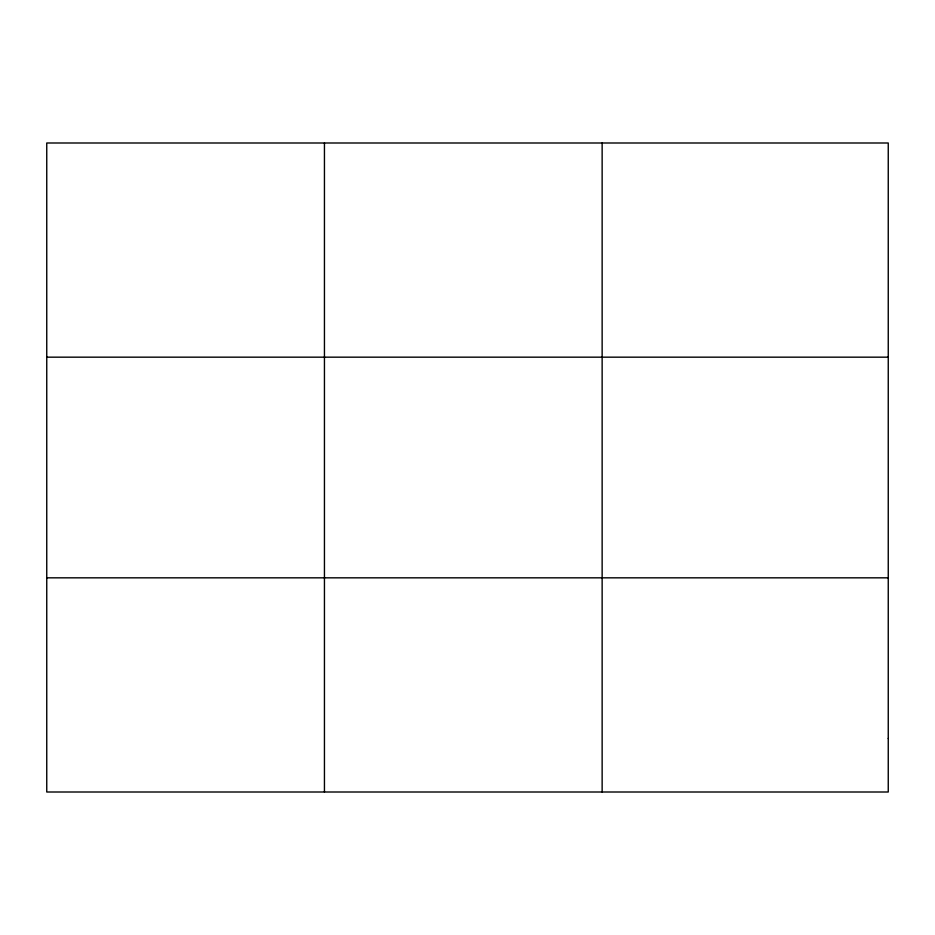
<?xml version="1.0" encoding="UTF-8"?>
<svg xmlns="http://www.w3.org/2000/svg" width="935" height="935" viewBox="0 0 935 935"><rect width="100%" height="100%" fill="white"/><g stroke="black" fill="none" stroke-linecap="round" stroke-linejoin="round"><path stroke-width="1.4" d="M324.445 792.003L324.445 142.997M602.14 792.003L602.14 142.997M46.75 357.17L888.25 357.17M46.75 577.83L888.25 577.83M888.25 738.463L888.25 792.003L46.75 792.003L46.75 142.997L888.25 142.997L888.25 738.463"/></g></svg>
